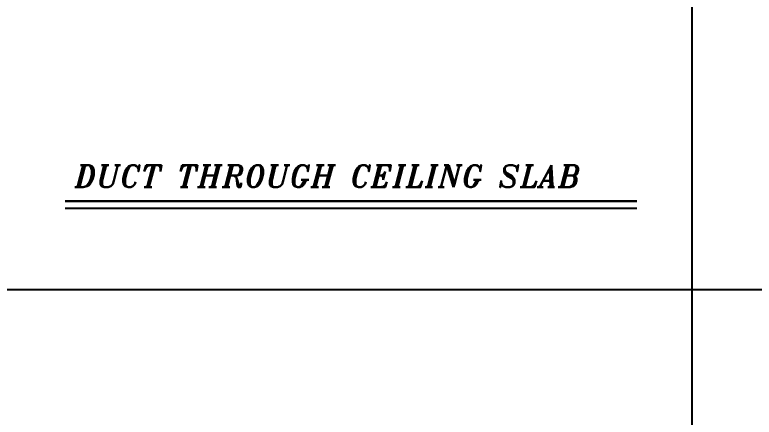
# Model space of a CAD drawing. Extents: x -730 to 2784, y 160 to 852.
# Drawn here: x -709.47 to -700.77, y 225.65 to 230.39 of the extents above; entities that cross this region are included whole.
import ezdxf

# ---------------------------------------------------------------- set-up
doc = ezdxf.new("R2010")
doc.units = 0
doc.header["$MEASUREMENT"] = 0
doc.layers.add('Text', color=42, linetype='Continuous')
doc.layers.add('Z20', color=2, linetype='Continuous')
doc.styles.add('ROMANC', font='italict.shx')

msp = doc.modelspace()

# ---------------------------------------------------------------- linework, layer by layer
at = {"color": 7}
msp.add_line((-701.5049, 237.479), (-701.5049, 213.4188), dxfattribs=at)
at = {"layer": 'Text', "const_width": 0.0261}
msp.add_lwpolyline([(-702.1512, 228.1946), (-708.8813, 228.1946)], dxfattribs=at)
at = {"layer": 'Text'}
msp.add_lwpolyline([(-702.1512, 228.1101), (-708.8813, 228.1101)], dxfattribs=at)
at = {"layer": 'Z20', "color": 7}
for p in [(-729.2383, 227.1565), (-720.2269, 227.1565)]:
    msp.add_line(p, (-673.1528, 227.1565), dxfattribs=at)

# ---------------------------------------------------------------- texts
at = {"layer": 'Text', "style": 'ROMANC'}
msp.add_text('DUCT THROUGH CEILING SLAB', height=0.26136, dxfattribs=at).set_placement((-708.7678, 228.3597))

doc.saveas('drawing.dxf')
